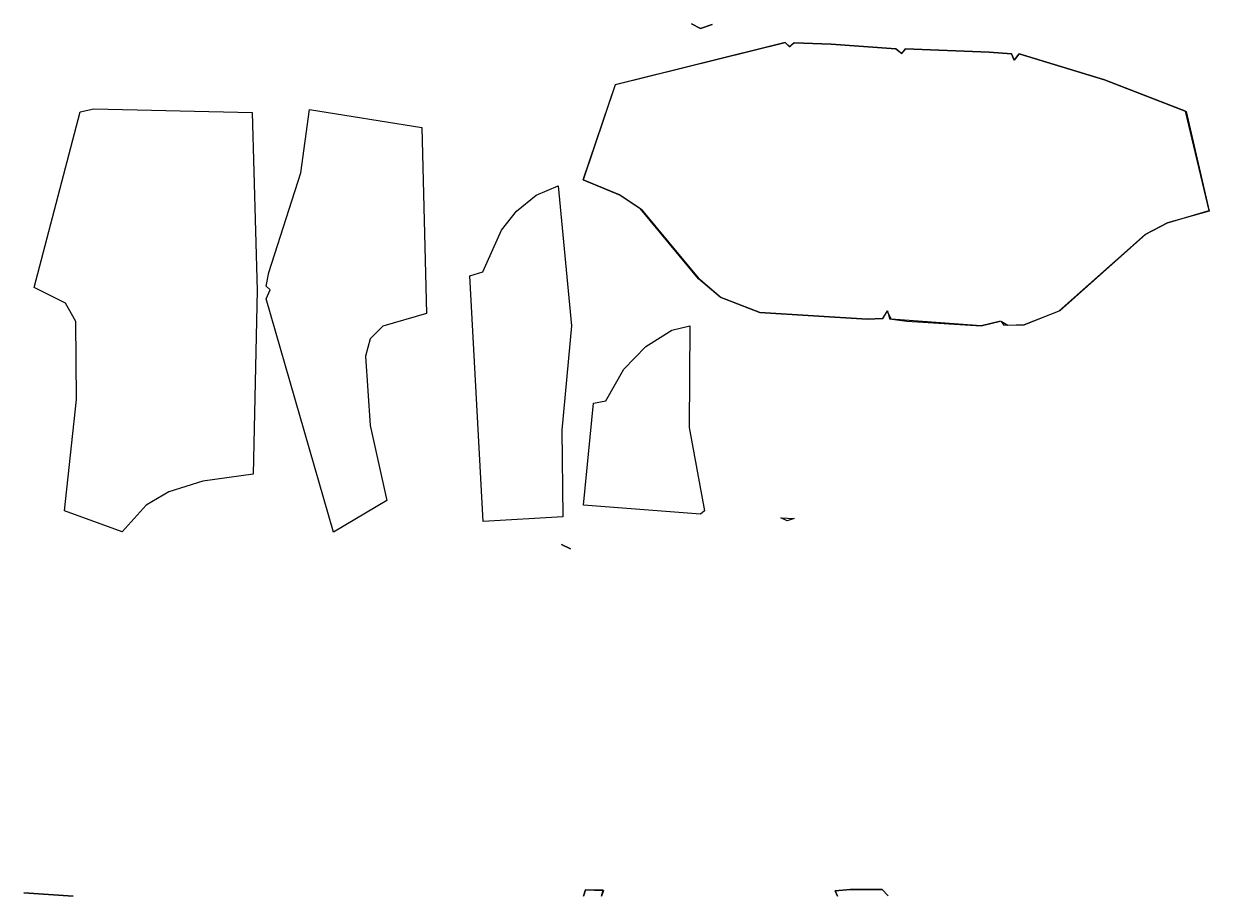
# Model space of a CAD drawing. Header units: metres. Extents: x 0 to 116, y 0 to 85.
import ezdxf

# ---------------------------------------------------------------- set-up
doc = ezdxf.new("R2010")
doc.units = ezdxf.units.M

msp = doc.modelspace()

# ---------------------------------------------------------------- linework, layer by layer
at = {"color": 6}
for points in [[(66.16, 84.86), (65.3, 85.32), (66.16, 84.86), (67.32, 85.25), (66.16, 84.86), (66.16, 84.86)], [(93.6, 55.78), (84.81, 56.44), (84.41, 57.26), (84.01, 56.51), (82.46, 56.44), (71.98, 57.07), (68.11, 58.58), (65.99, 60.39), (60.31, 67.21), (58.26, 68.59), (54.69, 70.07), (57.86, 79.39), (74.46, 83.48), (74.92, 83.05), (75.32, 83.44), (78.95, 83.31), (85.27, 82.88), (85.86, 82.42), (86.23, 82.85), (94.39, 82.55), (96.58, 82.36), (96.84, 81.76), (97.34, 82.36), (105.67, 79.82), (113.67, 76.73), (115.89, 66.98), (111.82, 65.86), (109.7, 64.74), (101.3, 57.26), (97.83, 55.88), (96.21, 55.82), (95.58, 56.21), (95.82, 55.85), (97.83, 55.88), (101.24, 57.23), (109.64, 64.71), (111.82, 65.86), (115.92, 67.04), (113.6, 76.76), (105.67, 79.82), (97.34, 82.36), (96.84, 81.76), (96.58, 82.36), (94.39, 82.55), (86.23, 82.85), (85.83, 82.42), (85.27, 82.88), (78.95, 83.31), (75.32, 83.44), (74.89, 83.05), (74.46, 83.48), (57.83, 79.33), (54.69, 70.07), (58.32, 68.56), (60.37, 67.18), (65.96, 60.46), (68.18, 58.55), (71.98, 57.07), (82.46, 56.44), (84.01, 56.51), (84.44, 57.26), (84.64, 56.47), (86.36, 56.24), (93.6, 55.78), (95.52, 56.24), (93.6, 55.78), (93.6, 55.78)], [(9.62, 35.63), (4, 37.7), (5.16, 48.57), (5.09, 56.21), (4.07, 57.99), (1.02, 59.54), (5.52, 76.69), (6.84, 76.99), (22.35, 76.63), (22.81, 59.24), (22.42, 41.29), (17.52, 40.6), (14.18, 39.55), (11.97, 38.23), (9.62, 35.63), (9.62, 35.63)], [(30.29, 35.6), (23.71, 58.42), (24.1, 59.31), (23.71, 59.67), (23.97, 60.99), (27.08, 70.73), (27.94, 76.92), (38.91, 75.18), (39.38, 57), (35.11, 55.75), (33.86, 54.5), (33.43, 52.82), (33.86, 46.04), (35.51, 38.69), (30.29, 35.6), (30.29, 35.6)], [(44.93, 36.65), (43.61, 60.66), (44.9, 61.05), (46.72, 65.13), (48.17, 66.98), (50.09, 68.56), (52.27, 69.48), (53.56, 55.78), (52.6, 45.57), (52.7, 37.11), (44.93, 36.65), (44.93, 36.65)], [(66.16, 37.38), (54.72, 38.26), (55.71, 48.21), (56.9, 48.44), (58.69, 51.53), (60.84, 53.77), (63.38, 55.35), (65.13, 55.78), (65.07, 45.84), (66.56, 37.7), (66.16, 37.38), (66.16, 37.38)], [(74.66, 36.72), (74.03, 37.01), (75.32, 36.95), (74.66, 36.72), (74.66, 36.72)], [(53.46, 33.98), (52.57, 34.41), (53.46, 33.98), (53.46, 33.98)], [(4.83, 0), (0, 0.33), (4.83, 0), (4.83, 0)], [(54.72, 0), (54.92, 0.63), (56.7, 0.56), (56.5, 0), (56.64, 0.59), (54.92, 0.63), (54.72, 0), (54.72, 0)], [(79.58, 0), (79.35, 0.53), (80.81, 0.66), (83.95, 0.66), (84.51, 0.03), (83.95, 0.66), (80.81, 0.66), (79.35, 0.53), (79.58, 0), (79.58, 0)]]:
    msp.add_lwpolyline(points, dxfattribs=at)

doc.saveas('drawing.dxf')
